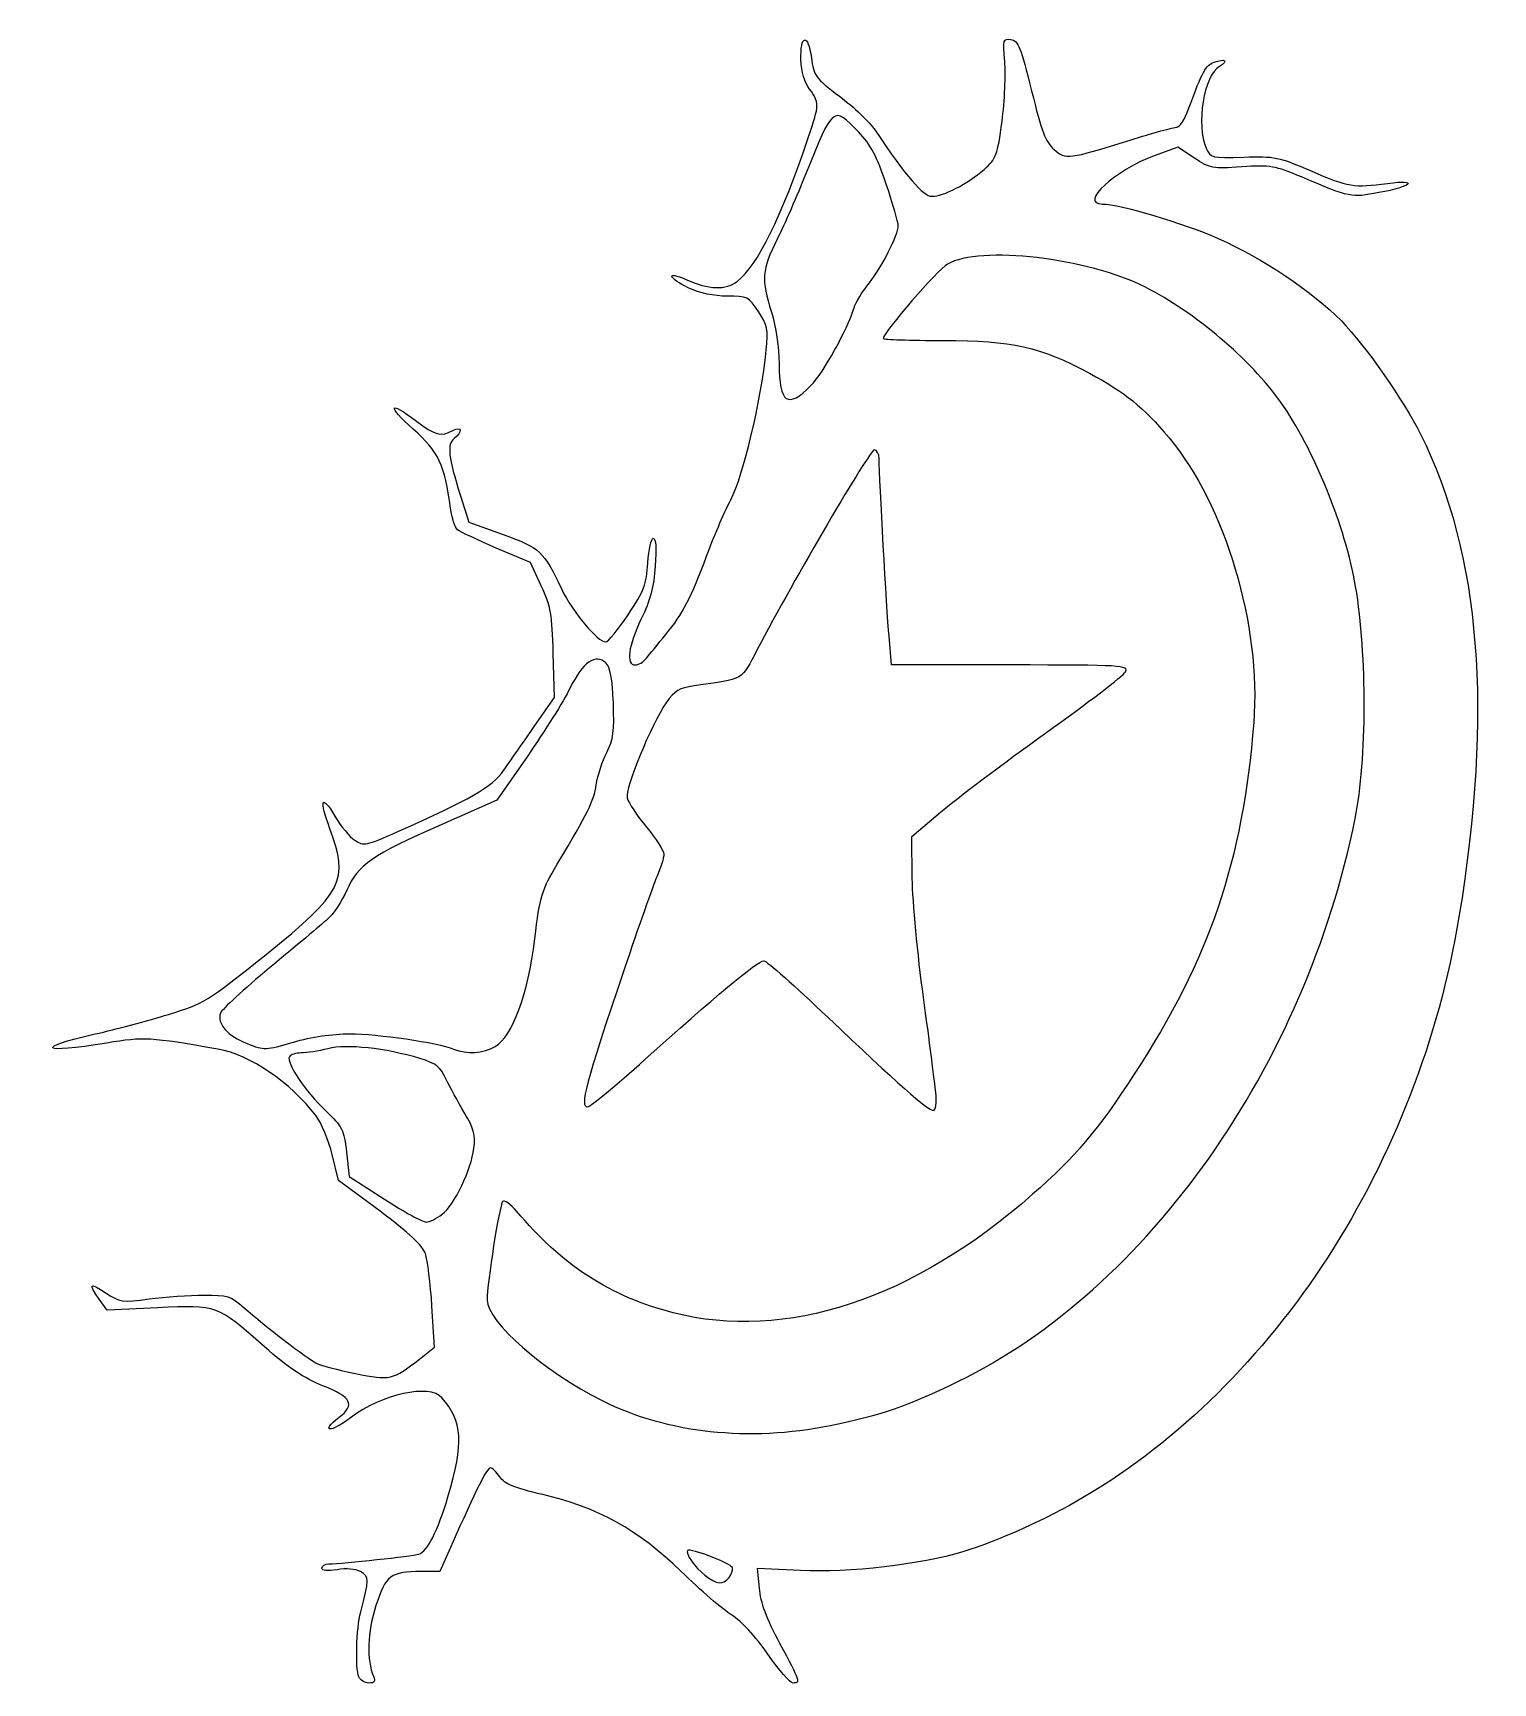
# Model space of a CAD drawing. Extents: x 18 to 118, y 21 to 135.
import ezdxf

# ---------------------------------------------------------------- set-up
doc = ezdxf.new("R2010")
doc.units = 0
doc.layers.get('0').update_dxf_attribs({"linetype": 'CONTINUOUS'})

msp = doc.modelspace()

# ---------------------------------------------------------------- linework, layer by layer
at = {"color": 7}
for points in [[(97.591054, 126.414005), (96.458897, 127.163522), (94.887074, 126.596319)], [(47.052913, 103.15198), (47.626736, 101.333816), (49.984811, 100.483532)], [(52.618582, 96.94432), (51.871613, 98.551196), (49.520718, 99.555102)], [(84.918756, 91.500989), (76.743856, 91.500989), (76.563625, 93.489936)], [(52.138292, 87.267656), (53.519827, 89.252031), (53.44269, 92.294739)], [(51.684126, 85.25261), (49.551077, 82.194212), (45.760468, 80.519519)], [(78.166706, 76.799009), (78.126077, 79.691817), (80.110452, 81.368778)], [(41.510664, 53.872813), (38.660205, 55.992914), (38.219152, 57.780187)], [(39.206255, 57.943411), (39.395344, 56.272083), (41.819735, 54.704245)], [(26.216683, 47.233422), (22.714711, 47.075127), (22.176123, 47.831507)], [(44.229925, 43.700962), (45.258778, 44.507698), (45.087037, 47.335347)], [(46.358527, 30.712968), (45.621697, 29.059322), (44.362465, 29.059322)], [(70.459671, 29.130218), (67.4927, 29.276342), (67.614102, 27.91106)]]:
    msp.add_lwpolyline(points, dxfattribs=at)
for points in [[(71.182312, 110.749427)], [(49.442859, 65.231256)], [(79.780254, 62.066093)], [(45.795097, 53.672086)], [(72.520889, 39.130475)], [(65.550986, 28.653552)], [(40.054384, 21.804921)]]:
    msp.add_lwpolyline(points, close=True, dxfattribs=at)
for points in [[(70.499465, 133.170588), (70.436026, 134.909506), (70.99332, 135.02856), (71.219385, 133.324383)], [(84.535431, 133.06797), (84.398009, 134.583465), (84.418212, 134.654814), (84.962802, 134.577222)], [(84.962802, 134.577222), (85.462615, 134.506009), (85.640407, 134.063782), (86.378349, 131.056263)], [(71.094777, 131.158737), (70.743887, 131.633343), (70.529061, 132.359343), (70.499465, 133.170588)], [(71.219385, 133.324383), (71.385964, 132.068658), (71.486369, 131.931466), (73.162208, 130.6697)], [(84.345015, 128.948819), (84.529075, 130.339471), (84.614761, 132.193089), (84.535431, 133.06797)], [(97.197071, 129.799426), (98.163195, 132.429641), (98.360151, 132.790756), (98.950259, 133.01391)], [(98.950259, 133.01391), (99.709258, 133.300929), (99.985415, 133.094852), (99.331894, 132.729123)], [(99.331894, 132.729123), (98.241853, 132.119105), (97.683783, 128.691951), (98.413644, 127.090079)], [(71.02054, 127.871907), (71.779752, 130.11672), (71.782284, 130.228837), (71.094777, 131.158737)], [(86.378349, 131.056263), (87.069962, 128.237561), (87.350195, 127.506726), (87.930926, 127.007203)], [(74.468768, 128.211925), (72.71484, 130.032903), (72.713916, 130.032164), (70.819375, 125.285774)], [(73.162208, 130.6697), (74.134152, 129.937911), (75.231916, 128.889341), (75.601684, 128.339544)], [(96.38202, 128.542654), (96.576399, 128.542654), (96.943172, 129.108202), (97.197071, 129.799426)], [(83.111382, 125.63105), (83.950757, 126.368031), (84.032548, 126.588003), (84.345015, 128.948819)], [(93.162758, 127.648236), (94.738973, 128.140165), (96.187641, 128.542654), (96.38202, 128.542654)], [(66.121304, 117.929096), (67.536676, 119.042429), (69.123544, 122.262911), (71.02054, 127.871907)], [(76.37594, 124.614357), (75.733902, 126.541097), (75.312574, 127.335866), (74.468768, 128.211925)], [(75.601684, 128.339544), (77.788347, 125.088284), (78.909836, 123.780154), (79.510565, 123.780154)], [(87.930926, 127.007203), (88.756667, 126.296929), (88.882323, 126.312325), (93.162758, 127.648236)], [(94.887074, 126.596319), (92.142209, 125.605814), (89.597635, 123.252136), (91.269698, 123.250321)], [(100.860061, 125.806548), (98.839949, 125.672245), (98.661363, 125.705432), (97.591054, 126.414005)], [(98.413644, 127.090079), (98.717769, 126.422596), (98.779063, 126.408155), (100.993332, 126.482315)], [(100.993332, 126.482315), (103.127926, 126.553808), (103.40172, 126.497528), (105.642743, 125.526698)], [(70.819375, 125.285774), (70.24959, 123.858291), (69.368551, 121.850936), (68.861509, 120.82498)], [(79.510565, 123.780154), (80.315792, 123.780154), (81.974256, 124.632639), (83.111382, 125.63105)], [(104.981285, 125.111165), (103.149352, 125.884277), (102.832755, 125.937699), (100.860061, 125.806548)], [(110.303366, 124.031829), (108.326042, 123.678462), (108.422503, 123.658899), (104.981285, 125.111165)], [(105.642743, 125.526698), (108.221751, 124.409447), (108.566082, 124.353448), (110.897937, 124.672057)], [(77.200035, 121.767203), (77.200035, 121.972938), (76.829192, 123.254157), (76.37594, 124.614357)], [(110.897937, 124.672057), (113.091711, 124.971801), (112.599922, 124.442248), (110.303366, 124.031829)], [(91.269698, 123.250321), (92.401427, 123.248998), (96.887059, 121.914446), (99.224137, 120.883574)], [(75.209326, 117.827031), (76.09264, 118.934778), (77.200035, 121.12662), (77.200035, 121.767203)], [(68.861509, 120.82498), (67.794889, 118.66676), (67.749047, 118.085254), (68.465372, 115.800082)], [(99.224137, 120.883574), (102.280572, 119.535392), (105.806856, 117.172809), (107.716018, 115.194075)], [(94.232598, 117.513513), (90.226941, 119.539351), (82.819735, 120.405215), (80.597539, 119.107384)], [(62.777359, 117.459294), (61.348432, 118.130968), (61.16633, 118.68423), (62.581806, 118.053421)], [(80.597539, 119.107384), (79.896978, 118.698232), (76.226368, 114.465661), (76.16009, 113.990572)], [(62.581806, 118.053421), (64.168922, 117.346121), (65.328395, 117.305394), (66.121304, 117.929096)], [(65.419438, 116.900989), (64.491441, 116.900989), (63.535245, 117.103046), (62.777359, 117.459294)], [(74.157919, 116.107239), (74.272039, 116.471041), (74.745173, 117.244947), (75.209326, 117.827031)], [(103.524484, 109.631623), (101.474, 112.522106), (97.59351, 115.81375), (94.232598, 117.513513)], [(67.576335, 115.839351), (66.897917, 116.864508), (66.823804, 116.900989), (65.419438, 116.900989)], [(71.182312, 110.749427), (72.072788, 111.661366), (73.659524, 114.518406), (74.157919, 116.107239)], [(68.11227, 113.18353), (68.262103, 114.617069), (68.208096, 114.884695), (67.576335, 115.839351)], [(68.465372, 115.800082), (68.779086, 114.799301), (68.992501, 113.370569), (68.994539, 112.257552)], [(107.716018, 115.194075), (109.397877, 113.450931), (111.99894, 109.72967), (113.167599, 107.394666)], [(76.16009, 113.990572), (76.14993, 113.917812), (78.016886, 113.85623), (80.308857, 113.853725)], [(80.308857, 113.853725), (85.078594, 113.848512), (86.926994, 113.433426), (90.368771, 111.594625)], [(65.665191, 102.878072), (66.550397, 104.608164), (67.739276, 109.61492), (68.11227, 113.18353)], [(68.994539, 112.257552), (68.999539, 109.519606), (69.586409, 109.115058), (71.182312, 110.749427)], [(90.368771, 111.594625), (92.832605, 110.278299), (94.037378, 109.299896), (95.849699, 107.143526)], [(43.794706, 107.752039), (41.965279, 109.384002), (42.111679, 109.753191), (44.012802, 108.302031)], [(108.69757, 96.903924), (108.005076, 101.018417), (105.818837, 106.397369), (103.524484, 109.631623)], [(44.012802, 108.302031), (45.30195, 107.318003), (45.708501, 107.212495), (46.525762, 107.64988)], [(46.525762, 107.64988), (47.144437, 107.980985), (47.207847, 107.582129), (46.614784, 107.08993)], [(46.368256, 102.304395), (45.966832, 105.29034), (45.538959, 106.196056), (43.794706, 107.752039)], [(46.614784, 107.08993), (46.114348, 106.674608), (46.208648, 105.827049), (47.052913, 103.15198)], [(95.849699, 107.143526), (99.719765, 102.538771), (102.20592, 94.175194), (101.679346, 87.532239)], [(113.167599, 107.394666), (117.296544, 99.144958), (118.157858, 88.325603), (115.814218, 74.149297)], [(75.546389, 106.316018), (75.245394, 106.314431), (70.007448, 97.373025), (67.490486, 92.56408)], [(75.884648, 105.722343), (75.880521, 106.049765), (75.72829, 106.316918), (75.546389, 106.316018)], [(76.563625, 93.489936), (76.401128, 95.283144), (75.903227, 104.253289), (75.884648, 105.722343)], [(46.852065, 100.814132), (46.677297, 100.954451), (46.459582, 101.625069), (46.368256, 102.304395)], [(63.991172, 98.984501), (64.427915, 100.180079), (65.181223, 101.932187), (65.665191, 102.878072)], [(49.520718, 99.555102), (48.227729, 100.107247), (47.026833, 100.673813), (46.852065, 100.814132)], [(49.984811, 100.483532), (52.547464, 99.55948), (52.756827, 99.364038), (54.029917, 96.70733)], [(59.955822, 98.53704), (60.015189, 99.4694), (60.184615, 100.232239), (60.332318, 100.232239)], [(60.332318, 100.232239), (60.50162, 100.232239), (60.551391, 99.523296), (60.466981, 98.31401)], [(61.195453, 93.59927), (62.374264, 95.036738), (62.964084, 96.172872), (63.991172, 98.984501)], [(58.599975, 94.965165), (59.69681, 96.614655), (59.860947, 97.047063), (59.955822, 98.53704)], [(60.466981, 98.31401), (60.368577, 96.904183), (60.113974, 95.939972), (59.506355, 94.675989)], [(53.44269, 92.294739), (53.374499, 94.984578), (53.278926, 95.523801), (52.618582, 96.94432)], [(54.029917, 96.70733), (54.778518, 95.145132), (56.494101, 93.088489), (57.048625, 93.088489)], [(108.66066, 80.917656), (109.486406, 85.037594), (109.502758, 92.119865), (108.69757, 96.903924)], [(57.048625, 93.088489), (57.215519, 93.088489), (57.913625, 93.932994), (58.599975, 94.965165)], [(59.506355, 94.675989), (58.602994, 92.796797), (58.42844, 91.500989), (59.078667, 91.500989)], [(59.856137, 91.96401), (60.064041, 92.218671), (60.666733, 92.954538), (61.195453, 93.59927)], [(57.068402, 91.637974), (56.374882, 92.331011), (55.469414, 91.693058), (54.589156, 89.891211)], [(67.490486, 92.56408), (66.353904, 90.392515), (66.671373, 90.57473), (63.138592, 90.06626)], [(57.57962, 88.884263), (57.513866, 90.569822), (57.371864, 91.334725), (57.068402, 91.637974)], [(59.078667, 91.500989), (59.298372, 91.500989), (59.648233, 91.709348), (59.856137, 91.96401)], [(92.840281, 91.027557), (93.081168, 91.477663), (92.690871, 91.500989), (84.918756, 91.500989)], [(87.340866, 86.799933), (90.22619, 88.864739), (92.700925, 90.76717), (92.840281, 91.027557)], [(54.589156, 89.891211), (54.164569, 89.0221), (52.857305, 86.934728), (51.684126, 85.25261)], [(63.138592, 90.06626), (62.110512, 89.918289), (61.797531, 89.727865), (61.22534, 88.902193)], [(57.123608, 85.478115), (57.58185, 86.376343), (57.655883, 86.929317), (57.57962, 88.884263)], [(61.22534, 88.902193), (60.183837, 87.399302), (58.373238, 82.987256), (58.533043, 82.341635)], [(101.679346, 87.532239), (100.923042, 77.991166), (98.626856, 71.231345), (93.455863, 63.322864)], [(50.020884, 84.224947), (50.425615, 84.807031), (51.378448, 86.17625), (52.138292, 87.267656)], [(80.110452, 81.368778), (81.201858, 82.291108), (84.455545, 84.735128), (87.340866, 86.799933)], [(56.400126, 83.257041), (56.497162, 83.888858), (56.822729, 84.88834), (57.123608, 85.478115)], [(42.741485, 80.025005), (47.684431, 82.216257), (49.253801, 83.121722), (50.020884, 84.224947)], [(53.72213, 77.787426), (55.862953, 81.367773), (56.222866, 82.102867), (56.400126, 83.257041)], [(38.066461, 80.218185), (37.314738, 82.228968), (37.479777, 82.662149), (38.399601, 81.092588)], [(58.533043, 82.341635), (58.609336, 82.03342), (59.209212, 81.128399), (59.866104, 80.330479)], [(38.399601, 81.092588), (38.798373, 80.412132), (39.418302, 79.662983), (39.777225, 79.427811)], [(81.301077, 42.143569), (94.363159, 48.497321), (105.257153, 63.936322), (108.66066, 80.917656)], [(33.660403, 71.566767), (38.965836, 75.829065), (39.393434, 76.66867), (38.066461, 80.218185)], [(45.760468, 80.519519), (40.918262, 78.38023), (40.006585, 77.748223), (39.230088, 75.992421)], [(39.777225, 79.427811), (40.399959, 79.019778), (40.535542, 79.047094), (42.741485, 80.025005)], [(59.866104, 80.330479), (60.522996, 79.532559), (61.060452, 78.69328), (61.060452, 78.465413)], [(61.060452, 78.465413), (61.060452, 78.237546), (60.8408, 77.535222), (60.572338, 76.904697)], [(52.166372, 72.640182), (52.535762, 75.632323), (52.640283, 75.978131), (53.72213, 77.787426)], [(60.572338, 76.904697), (60.303876, 76.274168), (59.30166, 73.436562), (58.345189, 70.598906)], [(78.935453, 68.614531), (78.534988, 71.524947), (78.18905, 75.207963), (78.166706, 76.799009)], [(39.230088, 75.992421), (38.895586, 75.236057), (38.282999, 74.323721), (37.868781, 73.965014)], [(37.868781, 73.965014), (37.454565, 73.606305), (35.671313, 72.110603), (33.906, 70.641226)], [(115.814218, 74.149297), (113.015681, 57.221403), (103.176065, 41.994021), (89.999817, 34.200002)], [(49.442859, 65.231256), (50.651251, 65.94507), (51.688021, 68.765457), (52.166372, 72.640182)], [(26.946199, 67.434825), (29.403408, 68.183339), (29.597966, 68.303071), (33.660403, 71.566767)], [(33.906, 70.641226), (32.140686, 69.171852), (30.619938, 67.770539), (30.526559, 67.527199)], [(58.345189, 70.598906), (55.620438, 62.515115), (55.23615, 61.069993), (55.813907, 61.079996)], [(59.749203, 64.321142), (64.419776, 68.537518), (67.539563, 71.128072), (67.946744, 71.128072)], [(67.946744, 71.128072), (68.12629, 71.128072), (70.113382, 69.371901), (72.362502, 67.225468)], [(79.780254, 62.066093), (79.71608, 62.757317), (79.335918, 65.704114), (78.935453, 68.614531)], [(21.902118, 66.09189), (23.284565, 66.406538), (25.554402, 67.010859), (26.946199, 67.434825)], [(30.526559, 67.527199), (30.256319, 66.82296), (31.038596, 65.927504), (32.367403, 65.420028)], [(72.362502, 67.225468), (77.080015, 62.723339), (79.247476, 60.809322), (79.628243, 60.809322)], [(22.695868, 65.461441), (18.131585, 64.704844), (17.614034, 65.115916), (21.902118, 66.09189)], [(35.547813, 65.52624), (36.767418, 65.885055), (38.224158, 66.100672), (39.425187, 66.100145)], [(39.425187, 66.100145), (41.356949, 66.099351), (45.46868, 65.495583), (46.57661, 65.050125)], [(30.348878, 65.039645), (25.653732, 65.867362), (25.271674, 65.888418), (22.695868, 65.461441)], [(37.113453, 60.438853), (35.332755, 62.77347), (32.578781, 64.646532), (30.348878, 65.039645)], [(32.367403, 65.420028), (33.564285, 64.962934), (33.641959, 64.96553), (35.547813, 65.52624)], [(36.088071, 64.778072), (35.724536, 64.778072), (35.35625, 64.663439), (35.269659, 64.523332)], [(37.92642, 65.074538), (37.278863, 64.911483), (36.451606, 64.778072), (36.088071, 64.778072)], [(44.25941, 64.394855), (41.87244, 65.117009), (39.223934, 65.401259), (37.92642, 65.074538)], [(46.57661, 65.050125), (47.517981, 64.671633), (48.612594, 64.740806), (49.442859, 65.231256)], [(35.269659, 64.523332), (35.025872, 64.128875), (36.365807, 62.12917), (37.759616, 60.807343)], [(46.051451, 62.997284), (45.659186, 63.831221), (45.365585, 64.060192), (44.25941, 64.394855)], [(55.813907, 61.079996), (56.007373, 61.083357), (57.778253, 62.541859), (59.749203, 64.321142)], [(47.317014, 60.677031), (46.878976, 61.404635), (46.309471, 62.44875), (46.051451, 62.997284)], [(93.455863, 63.322864), (90.880541, 59.384184), (89.416403, 57.652542), (86.455639, 55.043665)], [(79.628243, 60.809322), (79.788782, 60.809322), (79.849972, 61.315208), (79.780254, 62.066093)], [(38.219152, 57.780187), (37.976572, 58.763188), (37.47901, 59.959587), (37.113453, 60.438853)], [(37.759616, 60.807343), (38.926741, 59.700493), (39.030762, 59.49456), (39.206255, 57.943411)], [(47.976332, 58.221631), (48.089622, 59.157288), (47.975009, 59.584037), (47.317014, 60.677031)], [(45.795097, 53.672086), (46.651296, 54.345573), (47.796148, 56.733464), (47.976332, 58.221631)], [(41.819735, 54.704245), (43.153153, 53.841933), (44.439869, 53.136406), (44.679108, 53.136406)], [(49.957416, 54.552371), (49.731671, 54.301903), (48.885713, 48.930489), (48.8881, 47.762755)], [(50.905645, 53.890913), (50.495822, 54.378654), (50.069118, 54.67631), (49.957416, 54.552371)], [(86.455639, 55.043665), (78.22661, 47.792666), (69.444264, 44.896225), (61.709887, 46.88245)], [(44.638209, 50.957853), (44.444732, 51.512862), (43.500992, 52.392453), (41.510664, 53.872813)], [(44.679108, 53.136406), (44.918347, 53.136406), (45.420542, 53.377462), (45.795097, 53.672086)], [(61.709887, 46.88245), (57.369366, 47.997115), (54.047139, 50.152168), (50.905645, 53.890913)], [(45.087037, 47.335347), (44.992581, 48.890552), (44.790609, 50.520679), (44.638209, 50.957853)], [(22.176123, 47.831507), (21.405659, 48.913523), (21.502684, 48.99982), (22.641996, 48.245858)], [(22.641996, 48.245858), (23.598742, 47.612715), (23.740141, 47.593295), (25.618558, 47.837061)], [(25.618558, 47.837061), (26.703213, 47.977819), (28.393985, 48.096659), (29.375833, 48.101152)], [(29.375833, 48.101152), (31.023579, 48.108693), (31.237449, 48.042145), (32.153958, 47.236705)], [(48.8881, 47.762755), (48.891142, 46.266912), (52.814868, 42.836409), (56.811294, 40.835506)], [(33.543782, 44.551444), (30.259435, 47.45568), (30.355543, 47.420501), (26.216683, 47.233422)], [(32.153958, 47.236705), (33.591841, 45.973077), (36.499366, 43.732842), (37.115657, 43.413741)], [(37.578678, 41.85466), (36.279839, 42.369637), (35.17936, 43.105157), (33.543782, 44.551444)], [(37.115657, 43.413741), (37.406699, 43.263047), (38.62215, 42.941383), (39.816662, 42.698937)], [(39.816662, 42.698937), (42.220036, 42.211128), (42.374688, 42.246243), (44.229925, 43.700962)], [(72.520889, 39.130475), (76.090304, 39.857876), (77.828219, 40.454276), (81.301077, 42.143569)], [(38.703157, 39.689926), (39.821459, 40.569581), (39.562506, 41.068093), (37.578678, 41.85466)], [(45.773994, 41.031718), (44.919143, 42.006687), (41.648909, 41.29065), (39.480945, 39.653821)], [(46.190765, 34.218697), (47.294165, 37.923343), (47.20377, 39.401041), (45.773994, 41.031718)], [(56.811294, 40.835506), (61.267197, 38.604552), (66.926217, 37.990354), (72.520889, 39.130475)], [(39.480945, 39.653821), (38.089634, 38.60337), (37.364612, 38.637025), (38.703157, 39.689926)], [(49.110731, 36.203072), (48.88107, 36.203072), (48.194976, 34.834452), (46.358527, 30.712968)], [(49.767233, 35.578389), (49.542115, 35.921966), (49.246687, 36.203072), (49.110731, 36.203072)], [(52.72713, 34.364319), (50.715217, 34.829229), (50.090099, 35.085636), (49.767233, 35.578389)], [(44.18103, 30.267058), (44.784764, 30.458677), (45.475234, 31.816315), (46.190765, 34.218697)], [(62.251077, 29.065119), (59.288513, 31.938436), (56.492315, 33.494263), (52.72713, 34.364319)], [(89.999817, 34.200002), (87.359583, 32.638249), (84.218206, 31.220114), (81.636807, 30.424625)], [(65.774956, 29.335598), (65.679542, 29.62184), (62.875845, 30.698329), (62.695487, 30.51797)], [(37.512532, 29.300649), (37.512532, 29.458962), (37.720892, 29.591561), (37.975553, 29.595315)], [(37.975553, 29.595315), (38.990934, 29.610291), (43.727045, 30.122969), (44.18103, 30.267058)], [(62.695487, 30.51797), (62.512453, 30.334934), (63.194031, 29.349009), (63.872586, 28.815258)], [(81.636807, 30.424625), (78.78772, 29.546648), (73.77988, 28.966697), (70.459671, 29.130218)], [(38.551059, 29.188267), (37.871635, 29.07348), (37.512532, 29.11234), (37.512532, 29.300649)], [(40.165134, 29.0557), (39.819046, 29.240922), (39.175542, 29.293772), (38.551059, 29.188267)], [(40.186459, 26.281197), (40.776337, 28.510407), (40.774654, 28.729495), (40.165134, 29.0557)], [(44.362465, 29.059322), (42.242068, 29.059322), (41.900287, 28.804029), (41.230039, 26.719554)], [(65.732782, 26.067226), (65.127531, 26.445834), (63.560764, 27.794887), (62.251077, 29.065119)], [(63.872586, 28.815258), (64.698377, 28.16569), (65.112948, 28.125748), (65.550986, 28.653552)], [(65.550986, 28.653552), (65.728083, 28.866941), (65.82887, 29.173861), (65.774956, 29.335598)], [(67.614102, 27.91106), (67.700411, 26.940436), (68.109174, 25.847979), (69.028186, 24.131783)], [(40.054384, 21.804921), (39.800736, 22.465916), (39.879029, 25.119388), (40.186459, 26.281197)], [(41.230039, 26.719554), (40.641421, 24.888944), (40.57578, 22.94269), (41.065789, 21.849427)], [(68.213224, 23.382629), (67.381617, 24.585586), (66.395936, 25.652399), (65.732782, 26.067226)], [(69.028186, 24.131783), (70.45217, 21.472588), (70.481328, 21.386406), (69.95704, 21.386406)], [(69.95704, 21.386406), (69.756933, 21.386406), (68.972216, 22.284706), (68.213224, 23.382629)], [(40.744151, 21.386406), (40.453109, 21.386406), (40.142713, 21.574736), (40.054384, 21.804921)], [(41.065789, 21.849427), (41.225264, 21.493618), (41.150789, 21.386406), (40.744151, 21.386406)]]:
    msp.add_open_spline(points, degree=3, dxfattribs=at)

doc.saveas('drawing.dxf')
